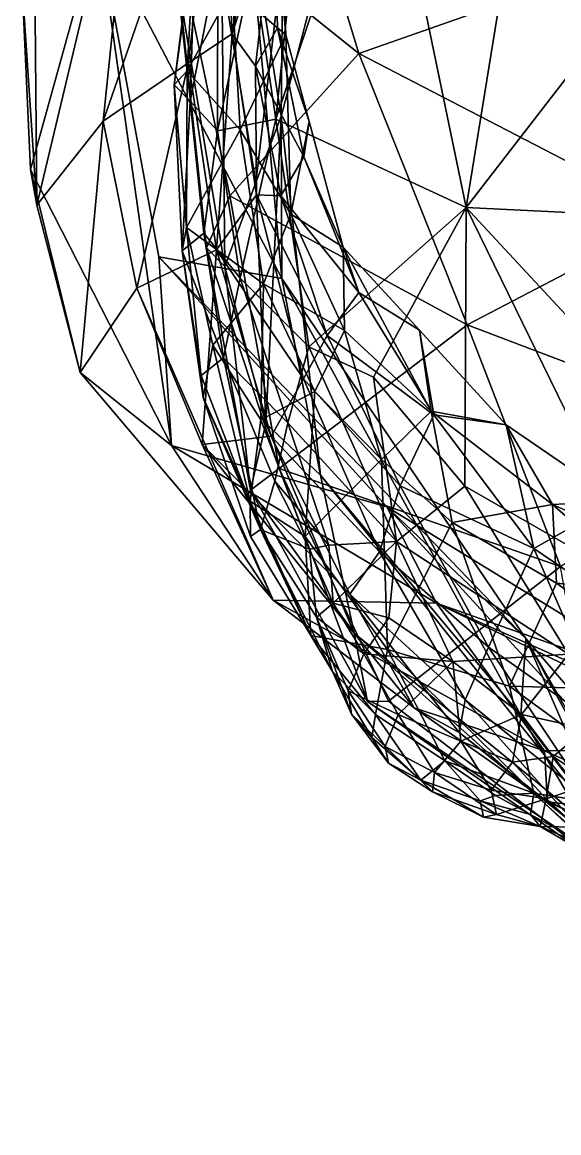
# Model space of a CAD drawing. Extents: x -1.56 to 1.56, y -5.64 to 3.99.
# Drawn here: x -1.235 to -0.956, y -1.285 to -0.708 of the extents above; entities that cross this region are included whole.
import ezdxf

# ---------------------------------------------------------------- set-up
doc = ezdxf.new("R2010")
doc.units = 0
doc.layers.add('MAMMOTH$LWO', color=1, linetype='CONTINUOUS')

msp = doc.modelspace()

# ---------------------------------------------------------------- linework, layer by layer
at = {"layer": 'MAMMOTH$LWO'}
for points in [[(-0.95714, -0.51272, 0.01896), (-1.00442, -0.80432, 0.01407), (-1.04788, -0.59437, 0.0285)], [(-0.83279, -0.58238, 0.00779), (-1.00442, -0.80432, 0.01407), (-0.95714, -0.51272, 0.01896)], [(-1.10566, -0.57472, 5.14384), (-1.15923, -0.64501, 4.72547), (-1.06024, -0.72427, 5.19146)], [(-1.06024, -0.72427, 5.19146), (-0.93613, -0.68068, 5.51581), (-1.10566, -0.57472, 5.14384)], [(-1.22854, -0.70505, 2.19225), (-1.17476, -0.58126, 1.83055), (-1.22761, -0.80318, 2.19443)], [(-1.19321, -0.75951, 1.81473), (-1.22761, -0.80318, 2.19443), (-1.17476, -0.58126, 1.83055)], [(-1.17476, -0.58126, 1.83055), (-1.13247, -0.58423, 1.3925), (-1.19321, -0.75951, 1.81473)], [(-1.12602, -0.714, 1.03319), (-1.13247, -0.58423, 1.3925), (-1.10618, -0.57815, 1.05344)], [(-1.12602, -0.714, 1.03319), (-1.10618, -0.57815, 1.05344), (-1.1023, -0.59406, 0.87058)], [(-0.76401, -0.81613, 0.00358), (-1.00442, -0.80432, 0.01407), (-0.83279, -0.58238, 0.00779)], [(-1.14885, -0.72922, 1.36199), (-1.19321, -0.75951, 1.81473), (-1.13247, -0.58423, 1.3925)], [(-1.13247, -0.58423, 1.3925), (-1.12602, -0.714, 1.03319), (-1.14885, -0.72922, 1.36199)], [(-1.11804, -0.64607, 3.23526), (-1.10068, -0.75701, 3.77624), (-1.05658, -0.58838, 3.60098)], [(-1.08559, -0.58629, 0.05096), (-1.10347, -0.75848, 0.0368), (-1.1154, -0.67855, 0.06002)], [(-1.04788, -0.59437, 0.0285), (-1.10347, -0.75848, 0.0368), (-1.08559, -0.58629, 0.05096)], [(-1.05658, -0.58838, 3.60098), (-1.10068, -0.75701, 3.77624), (-1.09969, -0.67266, 3.97978)], [(-1.1042, -0.64579, 0.72921), (-1.12602, -0.714, 1.03319), (-1.1023, -0.59406, 0.87058)], [(-1.04788, -0.59437, 0.0285), (-1.00442, -0.80432, 0.01407), (-1.10347, -0.75848, 0.0368)], [(-1.19603, -0.65835, 2.76215), (-1.10018, -0.84125, 3.28848), (-1.11804, -0.64607, 3.23526)], [(-1.15372, -0.69088, 4.44469), (-1.13949, -0.8254, 4.56945), (-1.15923, -0.64501, 4.72547)], [(-1.12734, -0.79826, 4.79702), (-1.06024, -0.72427, 5.19146), (-1.15923, -0.64501, 4.72547)], [(-1.13949, -0.8254, 4.56945), (-1.12734, -0.79826, 4.79702), (-1.15923, -0.64501, 4.72547)], [(-1.10119, -0.6459, 0.57616), (-1.12615, -0.69101, 0.44276), (-1.09821, -0.71452, 0.59397)], [(-1.11388, -0.73088, 0.8732), (-1.12602, -0.714, 1.03319), (-1.1042, -0.64579, 0.72921)], [(-1.11804, -0.64607, 3.23526), (-1.10018, -0.84125, 3.28848), (-1.10068, -0.75701, 3.77624)], [(-1.11388, -0.73088, 0.8732), (-1.1042, -0.64579, 0.72921), (-1.10258, -0.71101, 0.72389)], [(-1.10119, -0.6459, 0.57616), (-1.09821, -0.71452, 0.59397), (-1.1042, -0.64579, 0.72921)], [(-1.10258, -0.71101, 0.72389), (-1.1042, -0.64579, 0.72921), (-1.09821, -0.71452, 0.59397)], [(-1.14481, -0.65063, 0.1451), (-1.14798, -0.74909, 0.10044), (-1.15625, -0.74064, 0.16303)], [(-1.14577, -0.66302, 0.24553), (-1.14481, -0.65063, 0.1451), (-1.15625, -0.74064, 0.16303)], [(-1.13348, -0.67551, 0.09058), (-1.14798, -0.74909, 0.10044), (-1.14481, -0.65063, 0.1451)], [(-1.2353, -0.68883, 2.48078), (-1.23104, -0.78456, 2.4768), (-1.19603, -0.65835, 2.76215)], [(-1.23104, -0.78456, 2.4768), (-1.15761, -0.92816, 2.45723), (-1.19603, -0.65835, 2.76215)], [(-1.15761, -0.92816, 2.45723), (-1.16431, -0.83, 2.75296), (-1.19603, -0.65835, 2.76215)], [(-1.19603, -0.65835, 2.76215), (-1.16431, -0.83, 2.75296), (-1.10018, -0.84125, 3.28848)], [(-1.14946, -0.73323, 0.26965), (-1.14577, -0.66302, 0.24553), (-1.15625, -0.74064, 0.16303)], [(-1.12615, -0.69101, 0.44276), (-1.14577, -0.66302, 0.24553), (-1.14946, -0.73323, 0.26965)], [(-1.09969, -0.67266, 3.97978), (-1.11377, -0.7913, 4.11389), (-1.13151, -0.6829, 4.22611)], [(-1.10068, -0.75701, 3.77624), (-1.11377, -0.7913, 4.11389), (-1.09969, -0.67266, 3.97978)], [(-1.13369, -0.76448, 0.06156), (-1.14798, -0.74909, 0.10044), (-1.13348, -0.67551, 0.09058)], [(-1.13348, -0.67551, 0.09058), (-1.1154, -0.67855, 0.06002), (-1.13369, -0.76448, 0.06156)], [(-1.13369, -0.76448, 0.06156), (-1.1154, -0.67855, 0.06002), (-1.10347, -0.75848, 0.0368)], [(-0.93613, -0.68068, 5.51581), (-1.06024, -0.72427, 5.19146), (-0.89628, -0.80929, 5.5081)], [(-1.13151, -0.6829, 4.22611), (-1.12987, -0.835, 4.348), (-1.15372, -0.69088, 4.44469)], [(-1.11377, -0.7913, 4.11389), (-1.12987, -0.835, 4.348), (-1.13151, -0.6829, 4.22611)], [(-1.22854, -0.70505, 2.19225), (-1.22761, -0.80318, 2.19443), (-1.2353, -0.68883, 2.48078)], [(-1.22761, -0.80318, 2.19443), (-1.23104, -0.78456, 2.4768), (-1.2353, -0.68883, 2.48078)], [(-1.12987, -0.835, 4.348), (-1.13949, -0.8254, 4.56945), (-1.15372, -0.69088, 4.44469)], [(-1.12202, -0.76394, 0.43176), (-1.12615, -0.69101, 0.44276), (-1.14946, -0.73323, 0.26965)], [(-1.12202, -0.76394, 0.43176), (-1.09821, -0.71452, 0.59397), (-1.12615, -0.69101, 0.44276)], [(-1.14885, -0.72922, 1.36199), (-1.12602, -0.714, 1.03319), (-1.13429, -0.82632, 1.33782)], [(-1.11336, -0.7978, 0.99442), (-1.13429, -0.82632, 1.33782), (-1.12602, -0.714, 1.03319)], [(-1.11336, -0.7978, 0.99442), (-1.12602, -0.714, 1.03319), (-1.11388, -0.73088, 0.8732)], [(-1.09821, -0.71452, 0.59397), (-1.12202, -0.76394, 0.43176), (-1.09561, -0.80789, 0.51955)], [(-1.10258, -0.71101, 0.72389), (-1.08888, -0.778, 0.73056), (-1.11388, -0.73088, 0.8732)], [(-1.09821, -0.71452, 0.59397), (-1.08603, -0.7596, 0.60286), (-1.10258, -0.71101, 0.72389)], [(-1.08888, -0.778, 0.73056), (-1.10258, -0.71101, 0.72389), (-1.08603, -0.7596, 0.60286)], [(-1.09821, -0.71452, 0.59397), (-1.09561, -0.80789, 0.51955), (-1.08603, -0.7596, 0.60286)], [(-1.06024, -0.72427, 5.19146), (-1.12734, -0.79826, 4.79702), (-1.00379, -0.86542, 5.2138)], [(-1.00379, -0.86542, 5.2138), (-0.89628, -0.80929, 5.5081), (-1.06024, -0.72427, 5.19146)], [(-1.19321, -0.75951, 1.81473), (-1.14885, -0.72922, 1.36199), (-1.17572, -0.84635, 1.81001)], [(-1.13429, -0.82632, 1.33782), (-1.17572, -0.84635, 1.81001), (-1.14885, -0.72922, 1.36199)], [(-1.10074, -0.79829, 0.8601), (-1.11388, -0.73088, 0.8732), (-1.08888, -0.778, 0.73056)], [(-1.10074, -0.79829, 0.8601), (-1.11336, -0.7978, 0.99442), (-1.11388, -0.73088, 0.8732)], [(-1.14946, -0.73323, 0.26965), (-1.15625, -0.74064, 0.16303), (-1.14984, -0.81468, 0.24413)], [(-1.14984, -0.81468, 0.24413), (-1.12202, -0.76394, 0.43176), (-1.14946, -0.73323, 0.26965)], [(-1.14798, -0.74909, 0.10044), (-1.15209, -0.82687, 0.12693), (-1.15625, -0.74064, 0.16303)], [(-1.15625, -0.74064, 0.16303), (-1.15209, -0.82687, 0.12693), (-1.14984, -0.81468, 0.24413)], [(-1.14083, -0.8177, 0.06982), (-1.15209, -0.82687, 0.12693), (-1.14798, -0.74909, 0.10044)], [(-1.14798, -0.74909, 0.10044), (-1.13369, -0.76448, 0.06156), (-1.14083, -0.8177, 0.06982)], [(-1.22761, -0.80318, 2.19443), (-1.19321, -0.75951, 1.81473), (-1.20511, -0.89011, 2.19543)], [(-1.17572, -0.84635, 1.81001), (-1.20511, -0.89011, 2.19543), (-1.19321, -0.75951, 1.81473)], [(-1.13369, -0.76448, 0.06156), (-1.10347, -0.75848, 0.0368), (-1.12199, -0.84103, 0.04543)], [(-1.10347, -0.75848, 0.0368), (-1.08618, -0.87675, 0.02904), (-1.12199, -0.84103, 0.04543)], [(-1.10068, -0.75701, 3.77624), (-1.10851, -0.91658, 4.18293), (-1.11377, -0.7913, 4.11389)], [(-1.10068, -0.75701, 3.77624), (-1.08013, -0.94344, 3.85799), (-1.10851, -0.91658, 4.18293)], [(-1.00442, -0.80432, 0.01407), (-1.08618, -0.87675, 0.02904), (-1.10347, -0.75848, 0.0368)], [(-1.10018, -0.84125, 3.28848), (-1.08013, -0.94344, 3.85799), (-1.10068, -0.75701, 3.77624)], [(-1.06836, -0.82498, 0.61574), (-1.08603, -0.7596, 0.60286), (-1.09561, -0.80789, 0.51955)], [(-1.08603, -0.7596, 0.60286), (-1.06836, -0.82498, 0.61574), (-1.08888, -0.778, 0.73056)], [(-1.10974, -0.84411, 0.40397), (-1.12202, -0.76394, 0.43176), (-1.14984, -0.81468, 0.24413)], [(-1.13369, -0.76448, 0.06156), (-1.12199, -0.84103, 0.04543), (-1.14083, -0.8177, 0.06982)], [(-1.09561, -0.80789, 0.51955), (-1.12202, -0.76394, 0.43176), (-1.10974, -0.84411, 0.40397)], [(-1.08888, -0.778, 0.73056), (-1.06023, -0.84847, 0.73824), (-1.10074, -0.79829, 0.8601)], [(-1.06023, -0.84847, 0.73824), (-1.08888, -0.778, 0.73056), (-1.06836, -0.82498, 0.61574)], [(-1.22761, -0.80318, 2.19443), (-1.20511, -0.89011, 2.19543), (-1.23104, -0.78456, 2.4768)], [(-1.20511, -0.89011, 2.19543), (-1.15761, -0.92816, 2.45723), (-1.23104, -0.78456, 2.4768)], [(-1.11377, -0.7913, 4.11389), (-1.10851, -0.91658, 4.18293), (-1.12987, -0.835, 4.348)], [(-1.13949, -0.8254, 4.56945), (-1.10164, -0.94, 4.69851), (-1.12734, -0.79826, 4.79702)], [(-1.11336, -0.7978, 0.99442), (-1.089, -0.8934, 1.0218), (-1.13429, -0.82632, 1.33782)], [(-1.10164, -0.94, 4.69851), (-1.00379, -0.86542, 5.2138), (-1.12734, -0.79826, 4.79702)], [(-1.10074, -0.79829, 0.8601), (-1.07672, -0.87098, 0.87412), (-1.11336, -0.7978, 0.99442)], [(-1.089, -0.8934, 1.0218), (-1.11336, -0.7978, 0.99442), (-1.07672, -0.87098, 0.87412)], [(-1.07672, -0.87098, 0.87412), (-1.10074, -0.79829, 0.8601), (-1.06023, -0.84847, 0.73824)], [(-1.0676, -0.86822, 0.51986), (-1.09561, -0.80789, 0.51955), (-1.10974, -0.84411, 0.40397)], [(-1.06836, -0.82498, 0.61574), (-1.09561, -0.80789, 0.51955), (-1.0676, -0.86822, 0.51986)], [(-1.00442, -0.80432, 0.01407), (-1.05253, -0.89263, 0.02132), (-1.08618, -0.87675, 0.02904)], [(-1.05253, -0.89263, 0.02132), (-1.00442, -0.80432, 0.01407), (-1.00516, -0.9492, 0.02177)], [(-1.00516, -0.9492, 0.02177), (-1.00442, -0.80432, 0.01407), (-0.90571, -1.00622, 0.01455)], [(-0.90571, -1.00622, 0.01455), (-1.00442, -0.80432, 0.01407), (-0.8289, -0.99331, 0.00817)], [(-1.00442, -0.80432, 0.01407), (-0.76401, -0.81613, 0.00358), (-0.8289, -0.99331, 0.00817)], [(-0.89628, -0.80929, 5.5081), (-1.00379, -0.86542, 5.2138), (-0.85494, -0.92193, 5.47239)], [(-1.15209, -0.82687, 0.12693), (-1.14115, -0.90309, 0.19426), (-1.14984, -0.81468, 0.24413)], [(-1.15209, -0.82687, 0.12693), (-1.14083, -0.8177, 0.06982), (-1.13059, -0.88252, 0.07794)], [(-1.14115, -0.90309, 0.19426), (-1.13617, -0.87595, 0.27927), (-1.14984, -0.81468, 0.24413)], [(-1.13617, -0.87595, 0.27927), (-1.10974, -0.84411, 0.40397), (-1.14984, -0.81468, 0.24413)], [(-1.12199, -0.84103, 0.04543), (-1.13059, -0.88252, 0.07794), (-1.14083, -0.8177, 0.06982)], [(-1.12987, -0.835, 4.348), (-1.11654, -0.95137, 4.45345), (-1.13949, -0.8254, 4.56945)], [(-1.11654, -0.95137, 4.45345), (-1.10164, -0.94, 4.69851), (-1.13949, -0.8254, 4.56945)], [(-1.06836, -0.82498, 0.61574), (-1.02869, -0.8682, 0.62462), (-1.06023, -0.84847, 0.73824)], [(-1.06836, -0.82498, 0.61574), (-1.02257, -0.91029, 0.56925), (-1.02869, -0.8682, 0.62462)], [(-1.06836, -0.82498, 0.61574), (-1.0676, -0.86822, 0.51986), (-1.02257, -0.91029, 0.56925)], [(-1.14169, -0.9276, 1.81277), (-1.17572, -0.84635, 1.81001), (-1.13429, -0.82632, 1.33782)], [(-1.16431, -0.83, 2.75296), (-1.15761, -0.92816, 2.45723), (-1.0457, -0.9599, 2.74234)], [(-1.10018, -0.84125, 3.28848), (-1.16431, -0.83, 2.75296), (-0.97341, -1.02837, 3.3626)], [(-1.0457, -0.9599, 2.74234), (-0.97341, -1.02837, 3.3626), (-1.16431, -0.83, 2.75296)], [(-1.1422, -0.89162, 0.12948), (-1.15209, -0.82687, 0.12693), (-1.13059, -0.88252, 0.07794)], [(-1.14115, -0.90309, 0.19426), (-1.15209, -0.82687, 0.12693), (-1.1422, -0.89162, 0.12948)], [(-1.10587, -0.92327, 1.326), (-1.14169, -0.9276, 1.81277), (-1.13429, -0.82632, 1.33782)], [(-1.10587, -0.92327, 1.326), (-1.13429, -0.82632, 1.33782), (-1.089, -0.8934, 1.0218)], [(-1.10851, -0.91658, 4.18293), (-1.11654, -0.95137, 4.45345), (-1.12987, -0.835, 4.348)], [(-1.12199, -0.84103, 0.04543), (-1.0972, -0.91626, 0.04602), (-1.13059, -0.88252, 0.07794)], [(-1.12199, -0.84103, 0.04543), (-1.08618, -0.87675, 0.02904), (-1.0972, -0.91626, 0.04602)], [(-1.08013, -0.94344, 3.85799), (-1.10018, -0.84125, 3.28848), (-0.976, -1.06822, 4.0505)], [(-0.97341, -1.02837, 3.3626), (-0.976, -1.06822, 4.0505), (-1.10018, -0.84125, 3.28848)], [(-1.10479, -1.00845, 2.19188), (-1.20511, -0.89011, 2.19543), (-1.17572, -0.84635, 1.81001)], [(-1.14169, -0.9276, 1.81277), (-1.10479, -1.00845, 2.19188), (-1.17572, -0.84635, 1.81001)], [(-1.11111, -0.9148, 0.3349), (-1.10974, -0.84411, 0.40397), (-1.13617, -0.87595, 0.27927)], [(-1.08307, -0.90003, 0.42735), (-1.10974, -0.84411, 0.40397), (-1.11111, -0.9148, 0.3349)], [(-1.08307, -0.90003, 0.42735), (-1.0676, -0.86822, 0.51986), (-1.10974, -0.84411, 0.40397)], [(-1.06023, -0.84847, 0.73824), (-1.02121, -0.91215, 0.74624), (-1.07672, -0.87098, 0.87412)], [(-1.02121, -0.91215, 0.74624), (-1.06023, -0.84847, 0.73824), (-1.02869, -0.8682, 0.62462)], [(-1.00379, -0.86542, 5.2138), (-1.10164, -0.94, 4.69851), (-0.9553, -0.991, 5.16438)], [(-0.9553, -0.991, 5.16438), (-0.85494, -0.92193, 5.47239), (-1.00379, -0.86542, 5.2138)], [(-1.07672, -0.87098, 0.87412), (-1.03869, -0.94901, 0.87082), (-1.089, -0.8934, 1.0218)], [(-1.04842, -0.9354, 0.46351), (-1.0676, -0.86822, 0.51986), (-1.08307, -0.90003, 0.42735)], [(-1.03869, -0.94901, 0.87082), (-1.07672, -0.87098, 0.87412), (-1.02121, -0.91215, 0.74624)], [(-1.04842, -0.9354, 0.46351), (-1.02257, -0.91029, 0.56925), (-1.0676, -0.86822, 0.51986)], [(-1.02869, -0.8682, 0.62462), (-0.98362, -0.9173, 0.63471), (-1.02121, -0.91215, 0.74624)], [(-0.98362, -0.9173, 0.63471), (-1.02869, -0.8682, 0.62462), (-1.02257, -0.91029, 0.56925)], [(-1.11679, -0.95707, 0.25509), (-1.13617, -0.87595, 0.27927), (-1.14115, -0.90309, 0.19426)], [(-1.11679, -0.95707, 0.25509), (-1.11111, -0.9148, 0.3349), (-1.13617, -0.87595, 0.27927)], [(-1.08618, -0.87675, 0.02904), (-1.04057, -0.97805, 0.03707), (-1.0972, -0.91626, 0.04602)], [(-1.05253, -0.89263, 0.02132), (-1.04057, -0.97805, 0.03707), (-1.08618, -0.87675, 0.02904)], [(-1.13059, -0.88252, 0.07794), (-1.11141, -0.97175, 0.13788), (-1.1422, -0.89162, 0.12948)], [(-1.0972, -0.91626, 0.04602), (-1.10399, -0.94658, 0.07419), (-1.13059, -0.88252, 0.07794)], [(-1.13059, -0.88252, 0.07794), (-1.10399, -0.94658, 0.07419), (-1.11141, -0.97175, 0.13788)], [(-1.10479, -1.00845, 2.19188), (-1.15761, -0.92816, 2.45723), (-1.20511, -0.89011, 2.19543)], [(-1.1422, -0.89162, 0.12948), (-1.11141, -0.97175, 0.13788), (-1.14115, -0.90309, 0.19426)], [(-1.089, -0.8934, 1.0218), (-1.0495, -0.98329, 1.01471), (-1.10587, -0.92327, 1.326)], [(-1.0495, -0.98329, 1.01471), (-1.089, -0.8934, 1.0218), (-1.03869, -0.94901, 0.87082)], [(-1.05253, -0.89263, 0.02132), (-1.00516, -0.9492, 0.02177), (-1.04057, -0.97805, 0.03707)], [(-1.08808, -0.97535, 0.32286), (-1.08307, -0.90003, 0.42735), (-1.11111, -0.9148, 0.3349)], [(-1.04842, -0.9354, 0.46351), (-1.08307, -0.90003, 0.42735), (-1.08808, -0.97535, 0.32286)], [(-1.11141, -0.97175, 0.13788), (-1.11654, -0.97537, 0.19676), (-1.14115, -0.90309, 0.19426)], [(-1.11679, -0.95707, 0.25509), (-1.14115, -0.90309, 0.19426), (-1.11654, -0.97537, 0.19676)], [(-1.01168, -0.9681, 0.48117), (-1.02257, -0.91029, 0.56925), (-1.04842, -0.9354, 0.46351)], [(-1.02121, -0.91215, 0.74624), (-0.96912, -0.98158, 0.7623), (-1.03869, -0.94901, 0.87082)], [(-1.02257, -0.91029, 0.56925), (-1.01168, -0.9681, 0.48117), (-0.95956, -0.95878, 0.58161)], [(-0.98362, -0.9173, 0.63471), (-1.02257, -0.91029, 0.56925), (-0.95956, -0.95878, 0.58161)], [(-0.96912, -0.98158, 0.7623), (-1.02121, -0.91215, 0.74624), (-0.98362, -0.9173, 0.63471)], [(-1.11679, -0.95707, 0.25509), (-1.08808, -0.97535, 0.32286), (-1.11111, -0.9148, 0.3349)], [(-1.10851, -0.91658, 4.18293), (-1.0626, -1.02568, 4.27606), (-1.11654, -0.95137, 4.45345)], [(-1.08013, -0.94344, 3.85799), (-1.0626, -1.02568, 4.27606), (-1.10851, -0.91658, 4.18293)], [(-1.0972, -0.91626, 0.04602), (-1.07588, -0.97994, 0.05938), (-1.10399, -0.94658, 0.07419)], [(-1.0972, -0.91626, 0.04602), (-1.04057, -0.97805, 0.03707), (-1.07588, -0.97994, 0.05938)], [(-0.98362, -0.9173, 0.63471), (-0.92567, -0.95706, 0.64123), (-0.96912, -0.98158, 0.7623)], [(-0.98362, -0.9173, 0.63471), (-0.95956, -0.95878, 0.58161), (-0.92567, -0.95706, 0.64123)], [(-1.10587, -0.92327, 1.326), (-1.06492, -1.00533, 1.36265), (-1.14169, -0.9276, 1.81277)], [(-1.06492, -1.00533, 1.36265), (-1.10587, -0.92327, 1.326), (-1.0495, -0.98329, 1.01471)], [(-1.01977, -1.01001, 2.42153), (-1.0457, -0.9599, 2.74234), (-1.15761, -0.92816, 2.45723)], [(-1.01977, -1.01001, 2.42153), (-1.15761, -0.92816, 2.45723), (-1.10479, -1.00845, 2.19188)], [(-1.03148, -1.06439, 1.82355), (-1.14169, -0.9276, 1.81277), (-1.06492, -1.00533, 1.36265)], [(-1.03148, -1.06439, 1.82355), (-1.10479, -1.00845, 2.19188), (-1.14169, -0.9276, 1.81277)], [(-1.11654, -0.95137, 4.45345), (-1.05577, -1.06109, 4.51846), (-1.10164, -0.94, 4.69851)], [(-1.05577, -1.06109, 4.51846), (-1.0448, -1.061, 4.6803), (-1.10164, -0.94, 4.69851)], [(-1.0448, -1.061, 4.6803), (-0.9553, -0.991, 5.16438), (-1.10164, -0.94, 4.69851)], [(-1.0453, -1.03412, 0.3091), (-1.04842, -0.9354, 0.46351), (-1.08808, -0.97535, 0.32286)], [(-1.01168, -0.9681, 0.48117), (-1.04842, -0.9354, 0.46351), (-1.0453, -1.03412, 0.3091)], [(-1.11141, -0.97175, 0.13788), (-1.10399, -0.94658, 0.07419), (-1.08591, -0.98197, 0.09159)], [(-1.10399, -0.94658, 0.07419), (-1.07588, -0.97994, 0.05938), (-1.08591, -0.98197, 0.09159)], [(-1.0626, -1.02568, 4.27606), (-1.08013, -0.94344, 3.85799), (-0.8934, -1.17676, 4.37426)], [(-0.976, -1.06822, 4.0505), (-0.8934, -1.17676, 4.37426), (-1.08013, -0.94344, 3.85799)], [(-1.0626, -1.02568, 4.27606), (-1.05577, -1.06109, 4.51846), (-1.11654, -0.95137, 4.45345)], [(-1.03869, -0.94901, 0.87082), (-0.99272, -1.03288, 0.90151), (-1.0495, -0.98329, 1.01471)], [(-1.00516, -0.9492, 0.02177), (-0.95114, -1.03652, 0.02658), (-1.04057, -0.97805, 0.03707)], [(-0.99272, -1.03288, 0.90151), (-1.03869, -0.94901, 0.87082), (-0.96912, -0.98158, 0.7623)], [(-1.00516, -0.9492, 0.02177), (-0.90571, -1.00622, 0.01455), (-0.95114, -1.03652, 0.02658)], [(-1.08525, -1.02684, 0.21421), (-1.08808, -0.97535, 0.32286), (-1.11679, -0.95707, 0.25509)], [(-1.08525, -1.02684, 0.21421), (-1.11679, -0.95707, 0.25509), (-1.11654, -0.97537, 0.19676)], [(-0.90357, -1.02611, 0.75735), (-0.96912, -0.98158, 0.7623), (-0.92567, -0.95706, 0.64123)], [(-0.85648, -1.00452, 0.64902), (-0.92567, -0.95706, 0.64123), (-0.95956, -0.95878, 0.58161)], [(-1.0457, -0.9599, 2.74234), (-1.01977, -1.01001, 2.42153), (-0.88843, -1.05652, 2.71769)], [(-0.97341, -1.02837, 3.3626), (-1.0457, -0.9599, 2.74234), (-0.81347, -1.21352, 3.36238)], [(-0.88843, -1.05652, 2.71769), (-0.81347, -1.21352, 3.36238), (-1.0457, -0.9599, 2.74234)], [(-0.95748, -0.99961, 0.48746), (-0.95956, -0.95878, 0.58161), (-1.01168, -0.9681, 0.48117)], [(-0.90656, -1.00486, 0.53437), (-0.95956, -0.95878, 0.58161), (-0.95748, -0.99961, 0.48746)], [(-0.85648, -1.00452, 0.64902), (-0.95956, -0.95878, 0.58161), (-0.90656, -1.00486, 0.53437)], [(-1.01168, -0.9681, 0.48117), (-1.0453, -1.03412, 0.3091), (-0.98191, -1.05313, 0.36138)], [(-1.01168, -0.9681, 0.48117), (-0.98191, -1.05313, 0.36138), (-0.95748, -0.99961, 0.48746)], [(-1.11141, -0.97175, 0.13788), (-1.08525, -1.02684, 0.21421), (-1.11654, -0.97537, 0.19676)], [(-1.11141, -0.97175, 0.13788), (-1.08229, -1.01729, 0.10271), (-1.07395, -1.04559, 0.16684)], [(-1.11141, -0.97175, 0.13788), (-1.07395, -1.04559, 0.16684), (-1.08525, -1.02684, 0.21421)], [(-1.11141, -0.97175, 0.13788), (-1.08591, -0.98197, 0.09159), (-1.08229, -1.01729, 0.10271)], [(-1.0453, -1.03412, 0.3091), (-1.08808, -0.97535, 0.32286), (-1.08525, -1.02684, 0.21421)], [(-1.07588, -0.97994, 0.05938), (-1.0735, -1.01002, 0.06068), (-1.08591, -0.98197, 0.09159)], [(-1.04057, -0.97805, 0.03707), (-1.0735, -1.01002, 0.06068), (-1.07588, -0.97994, 0.05938)], [(-1.04057, -0.97805, 0.03707), (-1.04461, -1.0177, 0.04163), (-1.0735, -1.01002, 0.06068)], [(-1.04057, -0.97805, 0.03707), (-1.01129, -1.0403, 0.03679), (-1.04461, -1.0177, 0.04163)], [(-1.01129, -1.0403, 0.03679), (-1.04057, -0.97805, 0.03707), (-0.95114, -1.03652, 0.02658)], [(-1.08591, -0.98197, 0.09159), (-1.0735, -1.01002, 0.06068), (-1.08229, -1.01729, 0.10271)], [(-1.0495, -0.98329, 1.01471), (-1.005, -1.06033, 1.0479), (-1.06492, -1.00533, 1.36265)], [(-1.005, -1.06033, 1.0479), (-1.0495, -0.98329, 1.01471), (-0.99272, -1.03288, 0.90151)], [(-0.92622, -1.0798, 0.88665), (-0.99272, -1.03288, 0.90151), (-0.96912, -0.98158, 0.7623)], [(-0.90357, -1.02611, 0.75735), (-0.92622, -1.0798, 0.88665), (-0.96912, -0.98158, 0.7623)], [(-1.0448, -1.061, 4.6803), (-0.92749, -1.15048, 4.70317), (-0.9553, -0.991, 5.16438)], [(-0.98191, -1.05313, 0.36138), (-0.87929, -1.05607, 0.44942), (-0.95748, -0.99961, 0.48746)], [(-0.90656, -1.00486, 0.53437), (-0.95748, -0.99961, 0.48746), (-0.87929, -1.05607, 0.44942)], [(-0.96365, -1.08683, 2.18007), (-1.10479, -1.00845, 2.19188), (-1.03148, -1.06439, 1.82355)], [(-0.96365, -1.08683, 2.18007), (-1.01977, -1.01001, 2.42153), (-1.10479, -1.00845, 2.19188)], [(-1.0735, -1.01002, 0.06068), (-1.05765, -1.03641, 0.05555), (-1.08229, -1.01729, 0.10271)], [(-1.04461, -1.0177, 0.04163), (-1.05765, -1.03641, 0.05555), (-1.0735, -1.01002, 0.06068)], [(-1.00797, -1.07734, 1.36809), (-1.06492, -1.00533, 1.36265), (-1.005, -1.06033, 1.0479)], [(-1.00797, -1.07734, 1.36809), (-1.03148, -1.06439, 1.82355), (-1.06492, -1.00533, 1.36265)], [(-0.86158, -1.086, 2.39619), (-0.80934, -1.10309, 2.69436), (-1.01977, -1.01001, 2.42153)], [(-0.80934, -1.10309, 2.69436), (-0.88843, -1.05652, 2.71769), (-1.01977, -1.01001, 2.42153)], [(-0.86158, -1.086, 2.39619), (-1.01977, -1.01001, 2.42153), (-0.96365, -1.08683, 2.18007)], [(-1.08229, -1.01729, 0.10271), (-1.06409, -1.06781, 0.12613), (-1.07395, -1.04559, 0.16684)], [(-1.08229, -1.01729, 0.10271), (-1.05765, -1.03641, 0.05555), (-1.06576, -1.0556, 0.08561)], [(-1.08229, -1.01729, 0.10271), (-1.06576, -1.0556, 0.08561), (-1.06409, -1.06781, 0.12613)], [(-1.04461, -1.0177, 0.04163), (-1.01129, -1.0403, 0.03679), (-1.05765, -1.03641, 0.05555)], [(-1.08525, -1.02684, 0.21421), (-1.07395, -1.04559, 0.16684), (-1.05157, -1.06791, 0.20727)], [(-1.0453, -1.03412, 0.3091), (-1.08525, -1.02684, 0.21421), (-1.05157, -1.06791, 0.20727)], [(-1.05577, -1.06109, 4.51846), (-1.0626, -1.02568, 4.27606), (-0.854, -1.19582, 4.57649)], [(-0.8934, -1.17676, 4.37426), (-0.854, -1.19582, 4.57649), (-1.0626, -1.02568, 4.27606)], [(-0.93885, -1.11333, 1.0305), (-1.005, -1.06033, 1.0479), (-0.99272, -1.03288, 0.90151)], [(-0.92622, -1.0798, 0.88665), (-0.93885, -1.11333, 1.0305), (-0.99272, -1.03288, 0.90151)], [(-0.976, -1.06822, 4.0505), (-0.97341, -1.02837, 3.3626), (-0.90177, -1.19317, 4.04674)], [(-0.90177, -1.19317, 4.04674), (-0.97341, -1.02837, 3.3626), (-0.8207, -1.31035, 4.02075)], [(-0.8207, -1.31035, 4.02075), (-0.97341, -1.02837, 3.3626), (-0.74721, -1.42316, 3.96619)], [(-0.81347, -1.21352, 3.36238), (-0.74721, -1.42316, 3.96619), (-0.97341, -1.02837, 3.3626)], [(-1.05765, -1.03641, 0.05555), (-1.03968, -1.06793, 0.05908), (-1.06576, -1.0556, 0.08561)], [(-1.01129, -1.0403, 0.03679), (-1.03968, -1.06793, 0.05908), (-1.05765, -1.03641, 0.05555)], [(-1.0453, -1.03412, 0.3091), (-1.05157, -1.06791, 0.20727), (-1.01554, -1.09203, 0.22425)], [(-0.96921, -1.10884, 0.25493), (-1.0453, -1.03412, 0.3091), (-1.01554, -1.09203, 0.22425)], [(-1.0453, -1.03412, 0.3091), (-0.96921, -1.10884, 0.25493), (-0.98191, -1.05313, 0.36138)], [(-1.01129, -1.0403, 0.03679), (-0.95114, -1.03652, 0.02658), (-0.97564, -1.06786, 0.03214)], [(-0.95114, -1.03652, 0.02658), (-0.94201, -1.0754, 0.03515), (-0.97564, -1.06786, 0.03214)], [(-1.00722, -1.08185, 0.04746), (-1.03968, -1.06793, 0.05908), (-1.01129, -1.0403, 0.03679)], [(-0.97564, -1.06786, 0.03214), (-1.00722, -1.08185, 0.04746), (-1.01129, -1.0403, 0.03679)], [(-1.07395, -1.04559, 0.16684), (-1.06409, -1.06781, 0.12613), (-1.05343, -1.07994, 0.16697)], [(-1.05157, -1.06791, 0.20727), (-1.07395, -1.04559, 0.16684), (-1.05343, -1.07994, 0.16697)], [(-1.06576, -1.0556, 0.08561), (-1.03968, -1.06793, 0.05908), (-1.04656, -1.0846, 0.09391)], [(-1.06409, -1.06781, 0.12613), (-1.06576, -1.0556, 0.08561), (-1.04656, -1.0846, 0.09391)], [(-0.98191, -1.05313, 0.36138), (-0.88757, -1.12201, 0.31102), (-0.87929, -1.05607, 0.44942)], [(-0.96921, -1.10884, 0.25493), (-0.88757, -1.12201, 0.31102), (-0.98191, -1.05313, 0.36138)], [(-1.0448, -1.061, 4.6803), (-1.05577, -1.06109, 4.51846), (-0.92749, -1.15048, 4.70317)], [(-0.854, -1.19582, 4.57649), (-0.92749, -1.15048, 4.70317), (-1.05577, -1.06109, 4.51846)], [(-0.94496, -1.12762, 1.34931), (-1.00797, -1.07734, 1.36809), (-1.005, -1.06033, 1.0479)], [(-0.93885, -1.11333, 1.0305), (-0.94496, -1.12762, 1.34931), (-1.005, -1.06033, 1.0479)], [(-1.06409, -1.06781, 0.12613), (-1.04483, -1.09314, 0.13534), (-1.05343, -1.07994, 0.16697)], [(-1.06409, -1.06781, 0.12613), (-1.04656, -1.0846, 0.09391), (-1.04483, -1.09314, 0.13534)], [(-1.05157, -1.06791, 0.20727), (-1.05343, -1.07994, 0.16697), (-1.02801, -1.10204, 0.17702)], [(-1.05157, -1.06791, 0.20727), (-1.02801, -1.10204, 0.17702), (-1.01554, -1.09203, 0.22425)], [(-1.03968, -1.06793, 0.05908), (-1.02079, -1.09816, 0.07814), (-1.04656, -1.0846, 0.09391)], [(-1.02079, -1.09816, 0.07814), (-1.03968, -1.06793, 0.05908), (-1.00722, -1.08185, 0.04746)], [(-0.96205, -1.11334, 1.81833), (-1.03148, -1.06439, 1.82355), (-1.00797, -1.07734, 1.36809)], [(-0.96205, -1.11334, 1.81833), (-0.96365, -1.08683, 2.18007), (-1.03148, -1.06439, 1.82355)], [(-0.98023, -1.09276, 0.04533), (-1.00722, -1.08185, 0.04746), (-0.97564, -1.06786, 0.03214)], [(-0.9592, -1.08973, 0.04195), (-0.98023, -1.09276, 0.04533), (-0.97564, -1.06786, 0.03214)], [(-0.94201, -1.0754, 0.03515), (-0.9592, -1.08973, 0.04195), (-0.97564, -1.06786, 0.03214)], [(-0.8934, -1.17676, 4.37426), (-0.976, -1.06822, 4.0505), (-0.82678, -1.25895, 4.32792)], [(-0.90177, -1.19317, 4.04674), (-0.82678, -1.25895, 4.32792), (-0.976, -1.06822, 4.0505)], [(-0.94496, -1.12762, 1.34931), (-0.96205, -1.11334, 1.81833), (-1.00797, -1.07734, 1.36809)], [(-0.9592, -1.08973, 0.04195), (-0.94201, -1.0754, 0.03515), (-0.93854, -1.10364, 0.04922)], [(-1.05343, -1.07994, 0.16697), (-1.04483, -1.09314, 0.13534), (-1.02801, -1.10204, 0.17702)], [(-1.04656, -1.0846, 0.09391), (-1.02079, -1.09816, 0.07814), (-1.02192, -1.10813, 0.12023)], [(-1.04656, -1.0846, 0.09391), (-1.02192, -1.10813, 0.12023), (-1.04483, -1.09314, 0.13534)], [(-1.00722, -1.08185, 0.04746), (-0.99144, -1.1073, 0.06885), (-1.02079, -1.09816, 0.07814)], [(-0.99144, -1.1073, 0.06885), (-1.00722, -1.08185, 0.04746), (-0.98023, -1.09276, 0.04533)], [(-0.96281, -1.11179, 0.07236), (-0.98023, -1.09276, 0.04533), (-0.9592, -1.08973, 0.04195)], [(-0.88229, -1.1226, 2.1718), (-0.86158, -1.086, 2.39619), (-0.96365, -1.08683, 2.18007)], [(-0.88229, -1.1226, 2.1718), (-0.96365, -1.08683, 2.18007), (-0.96205, -1.11334, 1.81833)], [(-0.9592, -1.08973, 0.04195), (-0.93854, -1.10364, 0.04922), (-0.96281, -1.11179, 0.07236)], [(-1.02801, -1.10204, 0.17702), (-1.04483, -1.09314, 0.13534), (-1.02192, -1.10813, 0.12023)], [(-1.02801, -1.10204, 0.17702), (-0.99706, -1.11275, 0.1927), (-1.01554, -1.09203, 0.22425)], [(-0.96921, -1.10884, 0.25493), (-1.01554, -1.09203, 0.22425), (-0.98911, -1.11007, 0.21749)], [(-0.99706, -1.11275, 0.1927), (-0.98911, -1.11007, 0.21749), (-1.01554, -1.09203, 0.22425)], [(-0.98023, -1.09276, 0.04533), (-0.96281, -1.11179, 0.07236), (-0.99144, -1.1073, 0.06885)], [(-1.02801, -1.10204, 0.17702), (-0.99534, -1.12128, 0.15585), (-0.99706, -1.11275, 0.1927)], [(-1.02192, -1.10813, 0.12023), (-0.99534, -1.12128, 0.15585), (-1.02801, -1.10204, 0.17702)], [(-1.02079, -1.09816, 0.07814), (-0.98864, -1.11985, 0.10862), (-1.02192, -1.10813, 0.12023)], [(-1.02079, -1.09816, 0.07814), (-0.99144, -1.1073, 0.06885), (-0.98864, -1.11985, 0.10862)], [(-0.99534, -1.12128, 0.15585), (-1.02192, -1.10813, 0.12023), (-0.98864, -1.11985, 0.10862)], [(-0.99144, -1.1073, 0.06885), (-0.96281, -1.11179, 0.07236), (-0.98864, -1.11985, 0.10862)], [(-0.96281, -1.11179, 0.07236), (-0.93854, -1.10364, 0.04922), (-0.94663, -1.12648, 0.08927)], [(-0.99706, -1.11275, 0.1927), (-0.97096, -1.11996, 0.20329), (-0.98911, -1.11007, 0.21749)], [(-0.99706, -1.11275, 0.1927), (-0.99534, -1.12128, 0.15585), (-0.96583, -1.12618, 0.15469)], [(-0.96583, -1.12618, 0.15469), (-0.97096, -1.11996, 0.20329), (-0.99706, -1.11275, 0.1927)], [(-0.96921, -1.10884, 0.25493), (-0.98911, -1.11007, 0.21749), (-0.97096, -1.11996, 0.20329)], [(-0.96583, -1.12618, 0.15469), (-0.98864, -1.11985, 0.10862), (-0.96281, -1.11179, 0.07236)], [(-0.96921, -1.10884, 0.25493), (-0.97096, -1.11996, 0.20329), (-0.93809, -1.13793, 0.20469)], [(-0.96921, -1.10884, 0.25493), (-0.93809, -1.13793, 0.20469), (-0.9127, -1.13823, 0.24995)], [(-0.88757, -1.12201, 0.31102), (-0.96921, -1.10884, 0.25493), (-0.9127, -1.13823, 0.24995)], [(-0.96281, -1.11179, 0.07236), (-0.94663, -1.12648, 0.08927), (-0.96583, -1.12618, 0.15469)], [(-0.88275, -1.14859, 1.80372), (-0.96205, -1.11334, 1.81833), (-0.94496, -1.12762, 1.34931)], [(-0.88275, -1.14859, 1.80372), (-0.88229, -1.1226, 2.1718), (-0.96205, -1.11334, 1.81833)], [(-0.98864, -1.11985, 0.10862), (-0.96583, -1.12618, 0.15469), (-0.99534, -1.12128, 0.15585)], [(-0.93809, -1.13793, 0.20469), (-0.97096, -1.11996, 0.20329), (-0.96583, -1.12618, 0.15469)], [(-0.93809, -1.13793, 0.20469), (-0.96583, -1.12618, 0.15469), (-0.94373, -1.13895, 0.1577)], [(-0.96583, -1.12618, 0.15469), (-0.94663, -1.12648, 0.08927), (-0.94373, -1.13895, 0.1577)]]:
    msp.add_3dface(points, dxfattribs=at)

doc.saveas('drawing.dxf')
